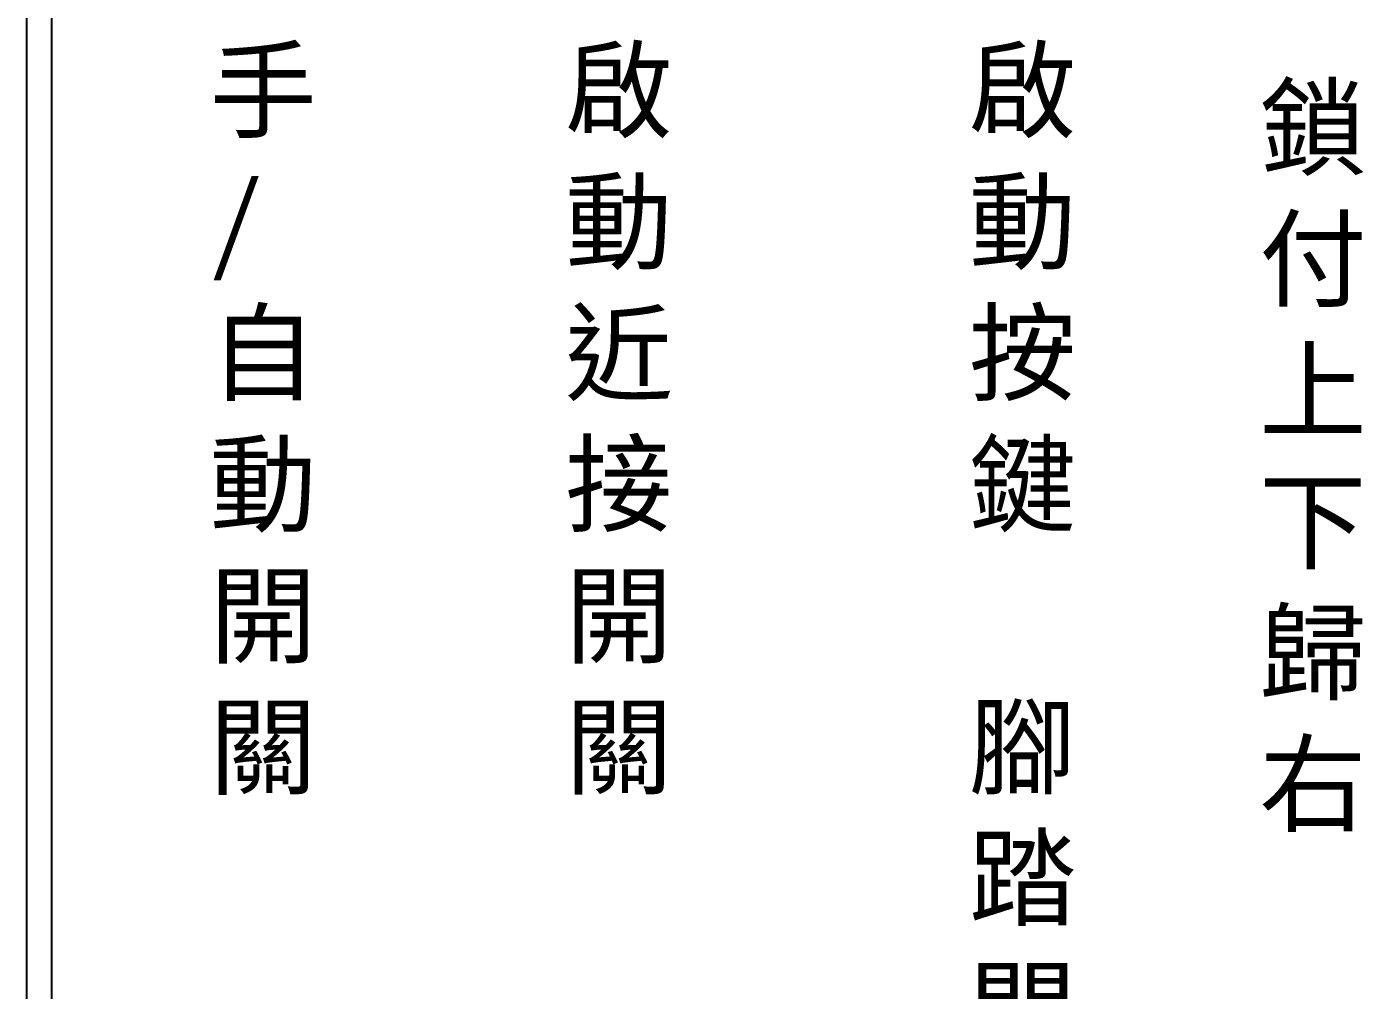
# Model space of a CAD drawing. Extents: x 325 to 612, y 3 to 207.
# Drawn here: x 325.3 to 391.5, y 50.7 to 98.4 of the extents above; entities that cross this region are included whole.
import ezdxf

# ---------------------------------------------------------------- set-up
doc = ezdxf.new("R2010")
doc.units = 0
doc.layers.add('圖框層', color=7, linetype='CONTINUOUS')
doc.layers.add('標尺寸層', color=3, linetype='CONTINUOUS')
doc.styles.add('CNS', font='romanc.shx', dxfattribs={"bigfont": 'chineset.shx'})

msp = doc.modelspace()

# ---------------------------------------------------------------- linework, layer by layer
at = {"layer": '圖框層', "color": 7}
for p, q in [((325.319, 3), (325.319, 206.969)), ((326.569, 4.25), (326.569, 205.719))]:
    msp.add_line(p, q, dxfattribs=at)

# ---------------------------------------------------------------- texts
at = {"layer": '標尺寸層', "color": 7, "char_height": 3.9, "width": 4.96081, "style": 'CNS'}
for s, insert, attachment_point in [('{\\fDFKai-SB|b0|i0|c136|p65;手\\P/\\P自動開關}', (334.374, 97.233), 1), ('{\\fDFKai-SB|b0|i0|c136|p65;啟動近接開關}', (352.001, 97.234), 1), ('{\\fDFKai-SB|b0|i0|c136|p65;啟動\\P按  \\P鍵\\P\\P腳踏開關}', (372, 97.234), 1), ('{\\fDFKai-SB|b0|i0|c136|p65;鎖付上下歸右}', (389.049, 76.973), 5)]:
    msp.add_mtext(s, dxfattribs=dict(at, insert=insert, attachment_point=attachment_point))

doc.saveas('drawing.dxf')
